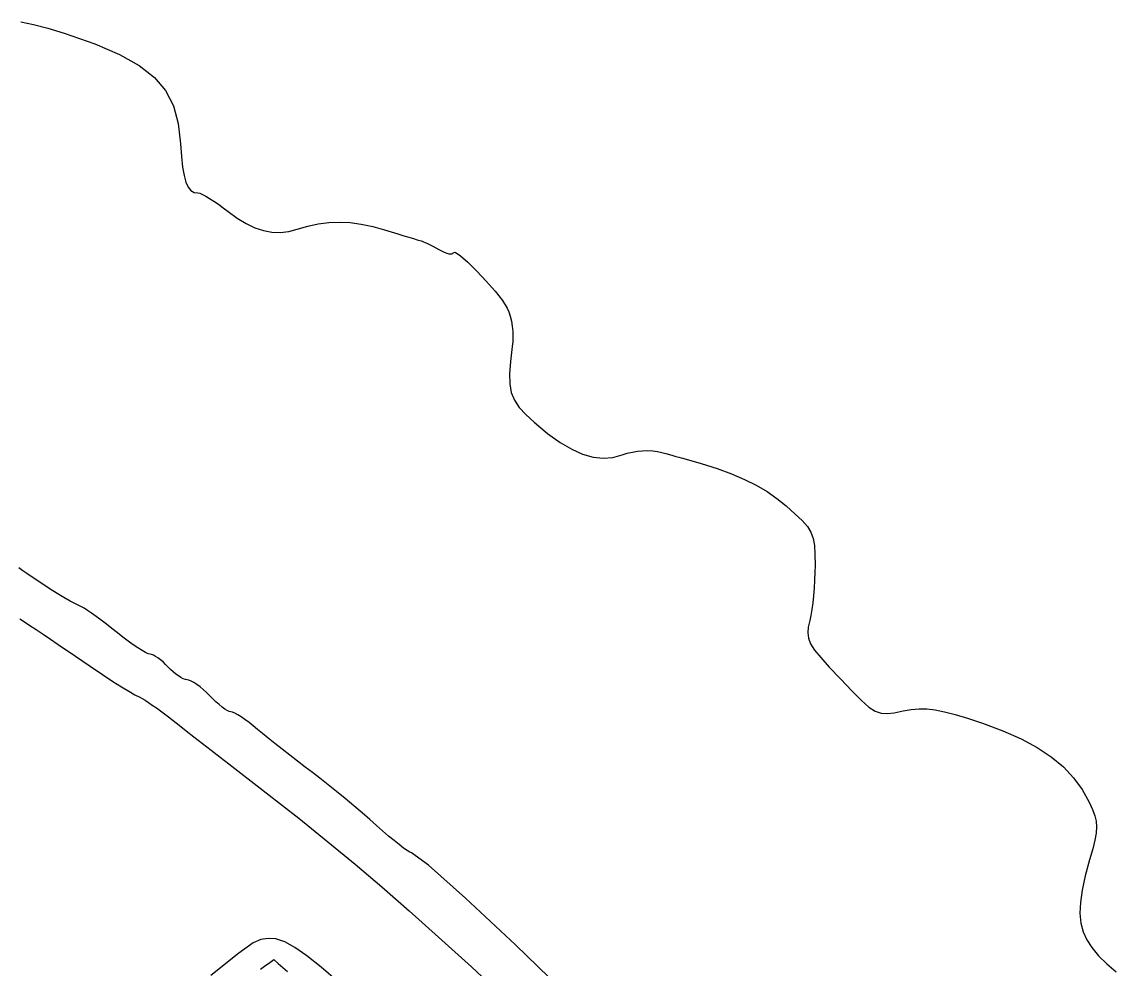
# Model space of a CAD drawing. Extents: x 0.3 to 13.7, y 0.1 to 13.4.
# Drawn here: x 10.052 to 11.95, y 10.998 to 12.641 of the extents above; entities that cross this region are included whole.
import ezdxf

# ---------------------------------------------------------------- set-up
doc = ezdxf.new("R2010")
doc.units = 0
doc.layers.get('0').update_dxf_attribs({"linetype": 'CONTINUOUS'})

msp = doc.modelspace()

# ---------------------------------------------------------------- linework, layer by layer
at = {"color": 0}
for points in [[(10.05, 12.6412), (10.0721, 12.6369), (10.0972, 12.6304), (10.1253, 12.6217), (10.1783, 12.6029), (10.2214, 12.5844), (10.2557, 12.5654), (10.2821, 12.5449), (10.3014, 12.5219), (10.3148, 12.4957), (10.323, 12.4652), (10.327, 12.4298), (10.3287, 12.4077), (10.3307, 12.3893), (10.3333, 12.3745), (10.3365, 12.363), (10.3404, 12.3545), (10.3452, 12.3487), (10.3508, 12.3454), (10.3574, 12.3445), (10.3606, 12.3438), (10.3651, 12.3419), (10.3709, 12.3389), (10.3776, 12.335), (10.385, 12.3302), (10.393, 12.3248), (10.4013, 12.3187), (10.4097, 12.3123), (10.4256, 12.3006), (10.4411, 12.2912), (10.4562, 12.2841), (10.471, 12.2792), (10.4857, 12.2765), (10.5003, 12.2761), (10.5148, 12.2778), (10.5294, 12.2817), (10.5478, 12.2871), (10.5661, 12.291), (10.5844, 12.2932), (10.6028, 12.2939), (10.6215, 12.2929), (10.6407, 12.2904), (10.6605, 12.2863), (10.681, 12.2805), (10.6928, 12.2769), (10.7039, 12.2735), (10.7143, 12.2703), (10.7235, 12.2675), (10.7314, 12.2652), (10.7377, 12.2633), (10.7421, 12.262), (10.7445, 12.2614), (10.7461, 12.2609), (10.7486, 12.2599), (10.7518, 12.2585), (10.7557, 12.2566), (10.7601, 12.2544), (10.7649, 12.252), (10.7699, 12.2493), (10.775, 12.2465), (10.78, 12.2438), (10.7847, 12.2417), (10.789, 12.2401), (10.7926, 12.239), (10.7957, 12.2386), (10.798, 12.2387), (10.7995, 12.2394), (10.8, 12.2407), (10.8034, 12.2418), (10.8126, 12.2356), (10.8257, 12.2241), (10.8413, 12.2088), (10.8576, 12.1915), (10.8729, 12.1738), (10.8856, 12.1576), (10.894, 12.1445), (10.8968, 12.1381), (10.8992, 12.1306), (10.9011, 12.1223), (10.9026, 12.1134), (10.9035, 12.1043), (10.9038, 12.0952), (10.9036, 12.0862), (10.9027, 12.0778), (10.8994, 12.052), (10.8978, 12.0308), (10.8983, 12.0131), (10.901, 11.9982), (10.9064, 11.9849), (10.9146, 11.9725), (10.9259, 11.96), (10.9407, 11.9466), (10.964, 11.9273), (10.9857, 11.9117), (11.0058, 11.8997), (11.0247, 11.8911), (11.0428, 11.886), (11.06, 11.8842), (11.0768, 11.8856), (11.0935, 11.89), (11.1021, 11.8928), (11.1109, 11.895), (11.1199, 11.8965), (11.1288, 11.8973), (11.1376, 11.8975), (11.1462, 11.8971), (11.1545, 11.896), (11.1622, 11.8942), (11.1688, 11.8923), (11.1752, 11.8906), (11.1812, 11.8889), (11.1866, 11.8874), (11.1913, 11.8861), (11.1953, 11.885), (11.1982, 11.8842), (11.2, 11.8836), (11.2305, 11.8751), (11.2581, 11.8664), (11.2829, 11.8572), (11.3054, 11.8476), (11.3259, 11.8373), (11.3446, 11.8263), (11.3618, 11.8145), (11.3778, 11.8016), (11.3936, 11.7875), (11.4057, 11.776), (11.4146, 11.7658), (11.4206, 11.7559), (11.4245, 11.7452), (11.4267, 11.7328), (11.4276, 11.7176), (11.4278, 11.6986), (11.4276, 11.6858), (11.427, 11.6725), (11.4262, 11.6591), (11.4251, 11.6458), (11.4237, 11.6332), (11.4222, 11.6216), (11.4204, 11.6113), (11.4186, 11.6029), (11.416, 11.5914), (11.4151, 11.5814), (11.4163, 11.5721), (11.4201, 11.5624), (11.4271, 11.5514), (11.4377, 11.5383), (11.4524, 11.5219), (11.4717, 11.5015), (11.4923, 11.48), (11.5085, 11.4639), (11.5213, 11.4526), (11.5321, 11.4455), (11.5422, 11.442), (11.5528, 11.4413), (11.5653, 11.4428), (11.5809, 11.4458), (11.5948, 11.4482), (11.6082, 11.4494), (11.6216, 11.4493), (11.6361, 11.4477), (11.6521, 11.4446), (11.6707, 11.4397), (11.6924, 11.4332), (11.7182, 11.4246), (11.7536, 11.4115), (11.7852, 11.3975), (11.8131, 11.3824), (11.8375, 11.3663), (11.8585, 11.3488), (11.8763, 11.33), (11.8911, 11.3097), (11.9031, 11.2877), (11.9088, 11.2751), (11.9128, 11.2642), (11.9153, 11.2544), (11.9162, 11.2446), (11.9155, 11.2339), (11.9133, 11.2215), (11.9095, 11.2064), (11.9041, 11.1877), (11.8964, 11.1596), (11.8911, 11.1351), (11.888, 11.1137), (11.8873, 11.0948), (11.8888, 11.078), (11.8928, 11.0629), (11.8991, 11.0488), (11.9078, 11.0353), (11.9197, 11.0211), (11.9341, 11.0069), (11.95, 10.9933)], [(11.0054, 10.9461), (10.908, 11.0399), (10.8213, 11.1212), (10.7573, 11.1784), (10.7278, 11.2), (10.7249, 11.201), (10.7202, 11.2037), (10.7139, 11.2081), (10.7063, 11.2139), (10.6975, 11.2209), (10.6879, 11.2289), (10.6777, 11.2377), (10.667, 11.2472), (10.6554, 11.2577), (10.6423, 11.269), (10.6279, 11.2812), (10.613, 11.2937), (10.5979, 11.306), (10.5831, 11.3179), (10.5689, 11.329), (10.556, 11.3389), (10.5433, 11.3485), (10.5302, 11.3586), (10.5168, 11.369), (10.5036, 11.3793), (10.491, 11.3892), (10.4794, 11.3985), (10.4692, 11.4068), (10.4608, 11.4139), (10.4534, 11.42), (10.446, 11.4258), (10.439, 11.431), (10.4323, 11.4355), (10.4264, 11.4392), (10.4213, 11.4421), (10.4172, 11.4438), (10.4144, 11.4444), (10.4117, 11.445), (10.4083, 11.4467), (10.404, 11.4492), (10.3993, 11.4526), (10.3942, 11.4568), (10.3887, 11.4615), (10.3832, 11.4667), (10.3778, 11.4722), (10.3723, 11.4778), (10.3666, 11.483), (10.361, 11.4877), (10.3555, 11.4918), (10.3504, 11.4953), (10.3458, 11.4978), (10.3418, 11.4994), (10.3387, 11.4999), (10.3357, 11.5005), (10.332, 11.5018), (10.328, 11.5038), (10.3236, 11.5066), (10.319, 11.5098), (10.3144, 11.5136), (10.3098, 11.5178), (10.3013, 11.5267), (10.2969, 11.5309), (10.2924, 11.5347), (10.2881, 11.5379), (10.284, 11.5406), (10.2803, 11.5427), (10.2771, 11.5439), (10.2744, 11.5445), (10.2713, 11.5452), (10.2665, 11.5474), (10.2605, 11.5508), (10.2533, 11.5553), (10.2451, 11.5607), (10.2364, 11.5671), (10.2272, 11.574), (10.2178, 11.5814), (10.2083, 11.589), (10.1988, 11.5964), (10.1895, 11.6033), (10.1807, 11.6098), (10.1727, 11.6155), (10.1656, 11.6203), (10.1598, 11.6239), (10.1555, 11.6263), (10.1461, 11.631), (10.1358, 11.6365), (10.1249, 11.6427), (10.1133, 11.6497), (10.101, 11.6573), (10.0882, 11.6658), (10.0748, 11.6747), (10.0609, 11.6843), (10.0539, 11.6891), (10.0467, 11.694)], [(10.0487, 11.6055), (10.0565, 11.6004), (10.0661, 11.5942), (10.0771, 11.5869), (10.0891, 11.5788), (10.1019, 11.5702), (10.1151, 11.5611), (10.1449, 11.5407), (10.1704, 11.5234), (10.1919, 11.5089), (10.21, 11.497), (10.225, 11.4875), (10.2375, 11.4799), (10.2478, 11.474), (10.2564, 11.4696), (10.2606, 11.4674), (10.2657, 11.4643), (10.2717, 11.4604), (10.2783, 11.456), (10.2853, 11.4512), (10.2924, 11.4461), (10.2995, 11.4408), (10.3064, 11.4354), (10.3144, 11.4291), (10.3247, 11.4211), (10.3369, 11.4115), (10.3505, 11.4009), (10.3652, 11.3895), (10.3805, 11.3777), (10.3959, 11.3658), (10.4111, 11.3541), (10.4758, 11.3041), (10.5323, 11.2597), (10.583, 11.219), (10.6303, 11.18), (10.6764, 11.1407), (10.7238, 11.0992), (10.7747, 11.0535), (10.8317, 11.0017), (10.8977, 10.9403)], [(10.6009, 10.9762), (10.571, 11.0015), (10.5462, 11.0211), (10.5254, 11.0355), (10.5079, 11.0451), (10.4928, 11.0503), (10.4792, 11.0514), (10.4663, 11.0491), (10.4532, 11.0435), (10.4282, 11.0254), (10.3796, 10.987)], [(10.4659, 10.9979), (10.4705, 11.0013), (10.4751, 11.0046), (10.4797, 11.008), (10.4843, 11.0113), (10.4888, 11.0147), (10.4968, 11.0077), (10.5048, 11.0007), (10.5128, 10.9937)]]:
    msp.add_lwpolyline(points, dxfattribs=at)

doc.saveas('drawing.dxf')
